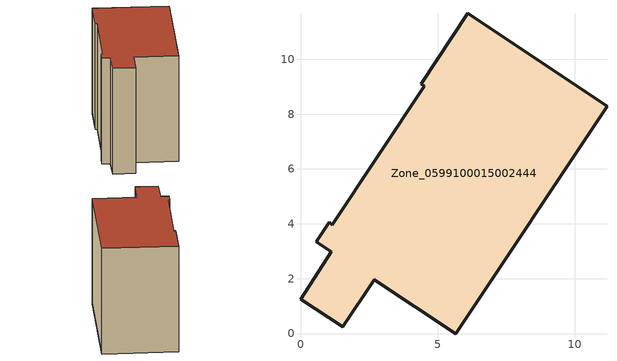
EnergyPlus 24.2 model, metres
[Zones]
Zone_0599100015002444
 floor ground (C_G): 1.12,2.99 0.57,3.35 1.04,4.06 1.15,3.97 4.51,9.02 4.4,9.1 6.1,11.67 11.18,8.29 5.66,0 2.68,1.96 1.54,0.25 0,1.25 z0.75
 wall outside (C_F): 11.18,8.29 6.1,11.67 4.4,9.1 4.51,9.02 1.15,3.97 1.04,4.06 0.57,3.35 1.12,2.99 0,1.25 1.54,0.25 2.68,1.96 5.66,0 11.18,8.29 z0.75:9.88
 roof outside (C_R): 1.54,0.25 2.68,1.96 5.66,0 11.18,8.29 6.1,11.67 4.4,9.1 4.51,9.02 1.15,3.97 1.04,4.06 0.57,3.35 1.12,2.99 0,1.25 z9.88
[BUILDING]
Pand.0599100015002444: North Axis=0; Terrain=City; Loads Convergence Tolerance Value=0.04; Temperature Convergence Tolerance Value=0.4; Solar Distribution=FullExterior; Maximum Number of Warmup Days=25; Minimum Number of Warmup Days=1
[Site:Location]
Rotterdam.The.Hague.AP_ZH_NLD Design_Conditions: Latitude=51.96; Longitude=4.45; Time Zone=1; Elevation=-4.5
[SITE:GROUNDTEMPERATURE:BUILDINGSURFACE]
18, 18, 18, 18, 18, 18, 18, 18, 18, 18, 18, 18
[MATERIAL] Thermal Absorptance=0.9; Solar Absorptance=0.7; Visible Absorptance=0.7
Name | Roughness | Thickness | Conductivity | Density | Specific Heat
G.TC.1975-1991 | MediumSmooth | 0.15 | 0.288461 | 540 | 1210
F.TC.1975-1991 | Rough | 0.3 | 0.230769 | 1920 | 840
R.TC.1975-1991 | MediumRough | 0.2 | 0.153846 | 1500 | 1000
[CONSTRUCTION]
C_G: G.TC.1975-1991
C_F: F.TC.1975-1991
C_R: R.TC.1975-1991
[ZONE]
Zone_0599100015002444: Type=1; Multiplier=1; Ceiling Height=Autocalculate; Volume=Autocalculate; Floor Area=autocalculate; Part of Total Floor Area=Yes
[ZONEINFILTRATION:DESIGNFLOWRATE]
Infil_Zone_0599100015002444: Zone or ZoneList or Space or SpaceList=Zone_0599100015002444; Schedule=AlwaysOn; Design Flow Rate Calculation Method=Flow/Area; Flow Rate per Floor Area=0.003; Constant Term Coefficient=1; Temperature Term Coefficient=0; Velocity Term Coefficient=0; Velocity Squared Term Coefficient=0
[HVACTEMPLATE:ZONE:IDEALLOADSAIRSYSTEM]
Zone_0599100015002444: Maximum Heating Supply Air Temperature=50; Minimum Cooling Supply Air Temperature=13; Maximum Heating Supply Air Humidity Ratio=0.0156; Minimum Cooling Supply Air Humidity Ratio=0.0077; Heating Limit=NoLimit; Cooling Limit=NoLimit; Dehumidification Control Type=ConstantSensibleHeatRatio; Cooling Sensible Heat Ratio=0.7; Dehumidification Setpoint=60; Humidification Control Type=None; Humidification Setpoint=30; Outdoor Air Method=None; Outdoor Air Flow Rate per Person=0.00944; Outdoor Air Flow Rate per Zone Floor Area=0; Outdoor Air Flow Rate per Zone=0; Demand Controlled Ventilation Type=None; Outdoor Air Economizer Type=NoEconomizer; Heat Recovery Type=None; Sensible Heat Recovery Effectiveness=0.7; Latent Heat Recovery Effectiveness=0.65
[ZONECONTROL:THERMOSTAT]
ThermostatControl_Zone_0599100015002444: Zone or ZoneList=Zone_0599100015002444; Control Type Schedule=DualSetpointControlType; Control 1=Thermostat_Zone_0599100015002444; Temperature Difference Between Cutout And Setpoint=0
[THERMOSTATSETPOINT:DUALSETPOINT]
Thermostat_Zone_0599100015002444: Heating Setpoint Temperature Schedule=HeatingSetpoint_Zone_0599100015002444; Cooling Setpoint Temperature Schedule=CoolingSetpoint_Zone_0599100015002444
[SCHEDULE:COMPACT]
HeatingSetpoint_Zone_0599100015002444: Through: 12/31, For: AllDays, Until: 24:00, 21
CoolingSetpoint_Zone_0599100015002444: Through: 12/31, For: AllDays, Until: 24:00, 24
DualSetpointControlType: Through: 12/31, For: AllDays, Until: 24:00, 4
AlwaysOn: Through: 12/31, For: AllDays, Until: 24:00, 1
